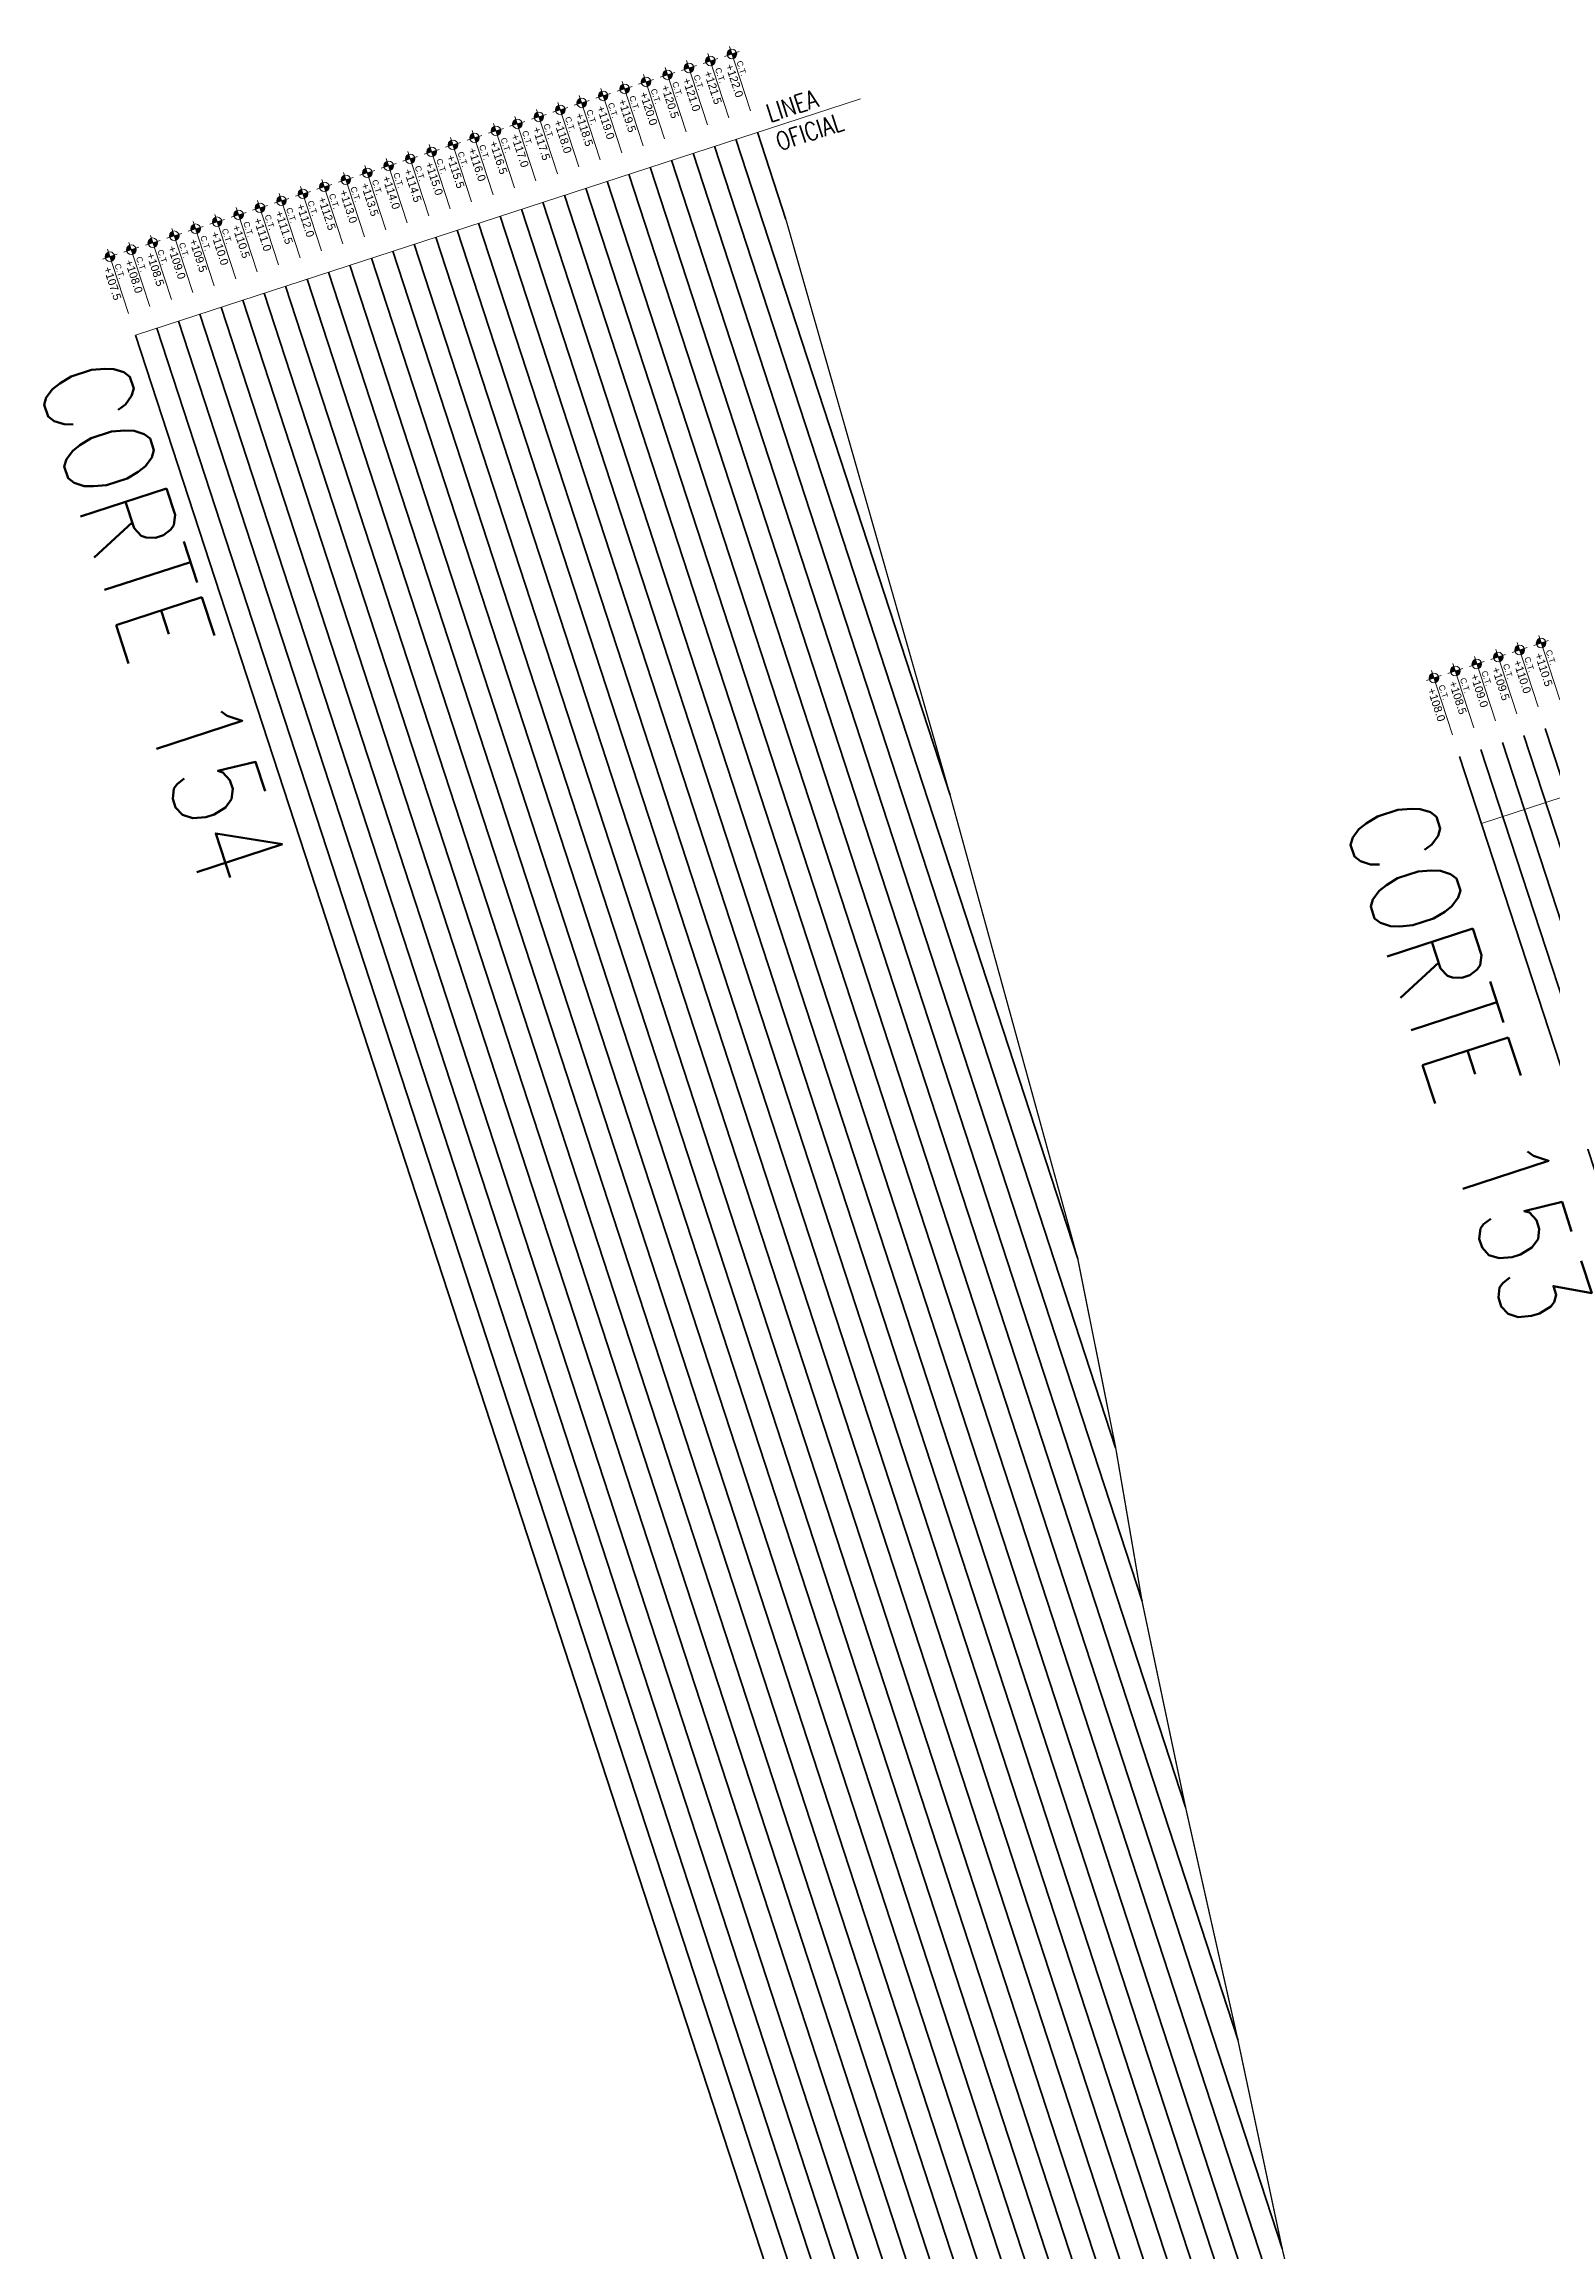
# Model space of a CAD drawing. Header units: metres. Extents: x 733085 to 734585, y 6084499 to 6087418.
# Drawn here: x 733239.16 to 733272.58, y 6086805.64 to 6086854.58 of the extents above; entities that cross this region are included whole.
import ezdxf
from ezdxf.enums import TextEntityAlignment as Align

# ---------------------------------------------------------------- set-up
doc = ezdxf.new("R2010")
doc.units = ezdxf.units.M
doc.header["$LTSCALE"] = 5
doc.header["$MEASUREMENT"] = 0
doc.layers.get('0').update_dxf_attribs({"color": 30})
doc.layers.add('_AUX', color=210, linetype='Continuous', lineweight=18, plot=False)
for name, color, linetype, lineweight in [('A-ELEV-MBE1', 7, 'Continuous', 35), ('U-ANNO-SYMB', 3, 'Continuous', 18), ('U-ANNO-TEXT', 3, 'Continuous', 18)]:
    doc.layers.add(name, color=color, linetype=linetype, lineweight=lineweight)
doc.styles.add('E-ARIAL', font='arial.ttf')
doc.styles.add('E-ROMANS', font='romans.shx', dxfattribs={"width": 0.8})

# ---------------------------------------------------------------- blocks, each defined once
blk = doc.blocks.new('*U18')
at = {"lineweight": 0}
h = blk.add_hatch(color=256, dxfattribs=at)
edge = h.paths.add_edge_path()
edge.add_arc((0, 0), 200, 0, 90)
edge.add_line((0, 200), (0, 0))
edge.add_line((0, 0), (200, 0))
edge = h.paths.add_edge_path()
edge.add_line((0, 0), (-200, 0))
edge.add_arc((0, 0), 200, 180, 270)
edge.add_line((0, -200), (0, 0))
for p, q in [((2500, 0), (-325, 0)), ((0, 325), (0, -325))]:
    blk.add_line(p, q)
blk.add_circle((0, 0), 200)
at = {"style": 'E-ARIAL'}
blk.add_attdef('LEVEL', text='', height=250, dxfattribs=at).set_placement((371, 0), align=Align.BOTTOM_LEFT)
blk.add_attdef('HEIGHT', text='', height=250, dxfattribs=at).set_placement((371, -75), align=Align.TOP_LEFT)

msp = doc.modelspace()

# ---------------------------------------------------------------- linework, layer by layer
at = {"layer": '_AUX', "ltscale": 0.05}
for points in [[(733241.186, 6086848.125), (733257.253, 6086853.367)], [(733271.016, 6086837.297), (733283.28, 6086841.298)]]:
    msp.add_lwpolyline(points, dxfattribs=at)
at = {"layer": 'A-ELEV-MBE1', "color": 252}
for p, q in [((733259.242, 6086837.921), (733254.496, 6086852.468)), ((733255.604, 6086850.685), (733254.971, 6086852.623)), ((733263.495, 6086820.051), (733253.07, 6086852.002)), ((733262.911, 6086823.451), (733253.545, 6086852.157)), ((733262.071, 6086827.638), (733254.021, 6086852.313)), ((733266.601, 6086805.694), (733251.644, 6086851.537)), ((733265.623, 6086810.304), (733252.119, 6086851.692)), ((733264.459, 6086815.482), (733252.595, 6086851.847)), ((733271.753, 6086783.455), (733249.743, 6086850.917)), ((733269.144, 6086793.062), (733250.218, 6086851.072)), ((733268.694, 6086796.054), (733250.693, 6086851.227)), ((733267.964, 6086799.902), (733251.169, 6086851.382)), ((733308.095, 6086667.228), (733248.317, 6086850.452)), ((733307.77, 6086669.837), (733248.792, 6086850.607)), ((733307.456, 6086672.411), (733249.267, 6086850.762)), ((733309.067, 6086659.413), (733246.891, 6086849.986)), ((733308.744, 6086662.016), (733247.366, 6086850.141)), ((733308.42, 6086664.622), (733247.841, 6086850.296)), ((733309.849, 6086652.181), (733245.465, 6086849.521)), ((733309.637, 6086654.442), (733245.94, 6086849.676)), ((733309.384, 6086656.831), (733246.415, 6086849.831)), ((733311.52, 6086642.223), (733244.039, 6086849.056)), ((733310.78, 6086646.102), (733244.514, 6086849.211)), ((733310.075, 6086649.877), (733244.989, 6086849.366)), ((733313.65, 6086630.86), (733242.613, 6086848.591)), ((733312.973, 6086634.547), (733243.088, 6086848.746)), ((733312.252, 6086638.369), (733243.563, 6086848.901)), ((733319.876, 6086606.939), (733241.186, 6086848.125)), ((733315.732, 6086621.252), (733241.662, 6086848.28)), ((733314.947, 6086625.271), (733242.137, 6086848.435)), ((733341.719, 6086625.428), (733271.958, 6086839.248)), ((733340.395, 6086631.099), (733272.433, 6086839.403)), ((733343.643, 6086614.693), (733270.531, 6086838.783)), ((733344.119, 6086614.848), (733271.007, 6086838.938)), ((733343.329, 6086618.882), (733271.482, 6086839.093))]:
    msp.add_line(p, q, dxfattribs=at)
at = {"layer": 'A-ELEV-MBE1', "ltscale": 0.15}
msp.add_lwpolyline([(733255.604, 6086850.685, 0.03, 0.03, 0), (733259.242, 6086837.921, 0.03, 0.03, 0), (733262.071, 6086827.638, 0.03, 0.03, 0), (733262.911, 6086823.451, 0.03, 0.03, 0), (733263.495, 6086820.051, 0.03, 0.03, 0), (733264.459, 6086815.482, 0.03, 0.03, 0), (733265.623, 6086810.304, 0.03, 0.03, 0), (733266.601, 6086805.694, 0.03, 0.03, 0), (733267.964, 6086799.902, 0.03, 0.03, 0)], format="xyseb", dxfattribs=at)

# ---------------------------------------------------------------- block references
at = {"layer": 'U-ANNO-SYMB', "color": 1}
ref = msp.add_blockref('*U18', (733253.929, 6086854.205), dxfattribs=dict(at, xscale=0.0005309734512920894, yscale=0.0005309734512920894, zscale=0.0005309734512920894, rotation=288.0695121838982))
ref.add_attrib('LEVEL', 'C.T.', dxfattribs={"layer": '0', "height": 0.1327, "rotation": 288.0695, "style": 'E-ARIAL'}).set_placement((733253.99, 6086854.018), align=Align.BOTTOM_LEFT)
ref.add_attrib('HEIGHT', '+121.5', dxfattribs={"layer": '0', "height": 0.1774, "rotation": 288.0695, "style": 'E-ARIAL'}).set_placement((733253.952, 6086854.005), align=Align.TOP_LEFT)
ref = msp.add_blockref('*U18', (733254.405, 6086854.36), dxfattribs=dict(at, xscale=0.0005309734512920894, yscale=0.0005309734512920894, zscale=0.0005309734512920894, rotation=288.0695121838982))
ref.add_attrib('LEVEL', 'C.T.', dxfattribs={"layer": '0', "height": 0.1327, "rotation": 288.0695, "style": 'E-ARIAL'}).set_placement((733254.466, 6086854.173), align=Align.BOTTOM_LEFT)
ref.add_attrib('HEIGHT', '+122.0', dxfattribs={"layer": '0', "height": 0.1774, "rotation": 288.0695, "style": 'E-ARIAL'}).set_placement((733254.428, 6086854.16), align=Align.TOP_LEFT)
ref = msp.add_blockref('*U18', (733252.503, 6086853.74), dxfattribs=dict(at, xscale=0.0005309734512920894, yscale=0.0005309734512920894, zscale=0.0005309734512920894, rotation=288.0695121838982))
ref.add_attrib('LEVEL', 'C.T.', dxfattribs={"layer": '0', "height": 0.1327, "rotation": 288.0695, "style": 'E-ARIAL'}).set_placement((733252.564, 6086853.552), align=Align.BOTTOM_LEFT)
ref.add_attrib('HEIGHT', '+120.0', dxfattribs={"layer": '0', "height": 0.1774, "rotation": 288.0695, "style": 'E-ARIAL'}).set_placement((733252.526, 6086853.54), align=Align.TOP_LEFT)
ref = msp.add_blockref('*U18', (733252.979, 6086853.895), dxfattribs=dict(at, xscale=0.0005309734512920894, yscale=0.0005309734512920894, zscale=0.0005309734512920894, rotation=288.0695121838982))
ref.add_attrib('LEVEL', 'C.T.', dxfattribs={"layer": '0', "height": 0.1327, "rotation": 288.0695, "style": 'E-ARIAL'}).set_placement((733253.04, 6086853.707), align=Align.BOTTOM_LEFT)
ref.add_attrib('HEIGHT', '+120.5', dxfattribs={"layer": '0', "height": 0.1774, "rotation": 288.0695, "style": 'E-ARIAL'}).set_placement((733253.002, 6086853.695), align=Align.TOP_LEFT)
ref = msp.add_blockref('*U18', (733253.454, 6086854.05), dxfattribs=dict(at, xscale=0.0005309734512920894, yscale=0.0005309734512920894, zscale=0.0005309734512920894, rotation=288.0695121838982))
ref.add_attrib('LEVEL', 'C.T.', dxfattribs={"layer": '0', "height": 0.1327, "rotation": 288.0695, "style": 'E-ARIAL'}).set_placement((733253.515, 6086853.862), align=Align.BOTTOM_LEFT)
ref.add_attrib('HEIGHT', '+121.0', dxfattribs={"layer": '0', "height": 0.1774, "rotation": 288.0695, "style": 'E-ARIAL'}).set_placement((733253.477, 6086853.85), align=Align.TOP_LEFT)
ref = msp.add_blockref('*U18', (733251.077, 6086853.274), dxfattribs=dict(at, xscale=0.0005309734512920894, yscale=0.0005309734512920894, zscale=0.0005309734512920894, rotation=288.0695121838982))
ref.add_attrib('LEVEL', 'C.T.', dxfattribs={"layer": '0', "height": 0.1327, "rotation": 288.0695, "style": 'E-ARIAL'}).set_placement((733251.138, 6086853.087), align=Align.BOTTOM_LEFT)
ref.add_attrib('HEIGHT', '+118.5', dxfattribs={"layer": '0', "height": 0.1774, "rotation": 288.0695, "style": 'E-ARIAL'}).set_placement((733251.1, 6086853.075), align=Align.TOP_LEFT)
ref = msp.add_blockref('*U18', (733251.552, 6086853.43), dxfattribs=dict(at, xscale=0.0005309734512920894, yscale=0.0005309734512920894, zscale=0.0005309734512920894, rotation=288.0695121838982))
ref.add_attrib('LEVEL', 'C.T.', dxfattribs={"layer": '0', "height": 0.1327, "rotation": 288.0695, "style": 'E-ARIAL'}).set_placement((733251.614, 6086853.242), align=Align.BOTTOM_LEFT)
ref.add_attrib('HEIGHT', '+119.0', dxfattribs={"layer": '0', "height": 0.1774, "rotation": 288.0695, "style": 'E-ARIAL'}).set_placement((733251.576, 6086853.23), align=Align.TOP_LEFT)
ref = msp.add_blockref('*U18', (733252.028, 6086853.585), dxfattribs=dict(at, xscale=0.0005309734512920894, yscale=0.0005309734512920894, zscale=0.0005309734512920894, rotation=288.0695121838982))
ref.add_attrib('LEVEL', 'C.T.', dxfattribs={"layer": '0', "height": 0.1327, "rotation": 288.0695, "style": 'E-ARIAL'}).set_placement((733252.089, 6086853.397), align=Align.BOTTOM_LEFT)
ref.add_attrib('HEIGHT', '+119.5', dxfattribs={"layer": '0', "height": 0.1774, "rotation": 288.0695, "style": 'E-ARIAL'}).set_placement((733252.051, 6086853.385), align=Align.TOP_LEFT)
ref = msp.add_blockref('*U18', (733249.176, 6086852.654), dxfattribs=dict(at, xscale=0.0005309734512920894, yscale=0.0005309734512920894, zscale=0.0005309734512920894, rotation=288.0695121838982))
ref.add_attrib('LEVEL', 'C.T.', dxfattribs={"layer": '0', "height": 0.1327, "rotation": 288.0695, "style": 'E-ARIAL'}).set_placement((733249.237, 6086852.467), align=Align.BOTTOM_LEFT)
ref.add_attrib('HEIGHT', '+116.5', dxfattribs={"layer": '0', "height": 0.1774, "rotation": 288.0695, "style": 'E-ARIAL'}).set_placement((733249.199, 6086852.454), align=Align.TOP_LEFT)
ref = msp.add_blockref('*U18', (733249.651, 6086852.809), dxfattribs=dict(at, xscale=0.0005309734512920894, yscale=0.0005309734512920894, zscale=0.0005309734512920894, rotation=288.0695121838982))
ref.add_attrib('LEVEL', 'C.T.', dxfattribs={"layer": '0', "height": 0.1327, "rotation": 288.0695, "style": 'E-ARIAL'}).set_placement((733249.712, 6086852.622), align=Align.BOTTOM_LEFT)
ref.add_attrib('HEIGHT', '+117.0', dxfattribs={"layer": '0', "height": 0.1774, "rotation": 288.0695, "style": 'E-ARIAL'}).set_placement((733249.674, 6086852.609), align=Align.TOP_LEFT)
ref = msp.add_blockref('*U18', (733250.126, 6086852.964), dxfattribs=dict(at, xscale=0.0005309734512920894, yscale=0.0005309734512920894, zscale=0.0005309734512920894, rotation=288.0695121838982))
ref.add_attrib('LEVEL', 'C.T.', dxfattribs={"layer": '0', "height": 0.1327, "rotation": 288.0695, "style": 'E-ARIAL'}).set_placement((733250.188, 6086852.777), align=Align.BOTTOM_LEFT)
ref.add_attrib('HEIGHT', '+117.5', dxfattribs={"layer": '0', "height": 0.1774, "rotation": 288.0695, "style": 'E-ARIAL'}).set_placement((733250.15, 6086852.765), align=Align.TOP_LEFT)
ref = msp.add_blockref('*U18', (733250.602, 6086853.119), dxfattribs=dict(at, xscale=0.0005309734512920894, yscale=0.0005309734512920894, zscale=0.0005309734512920894, rotation=288.0695121838982))
ref.add_attrib('LEVEL', 'C.T.', dxfattribs={"layer": '0', "height": 0.1327, "rotation": 288.0695, "style": 'E-ARIAL'}).set_placement((733250.663, 6086852.932), align=Align.BOTTOM_LEFT)
ref.add_attrib('HEIGHT', '+118.0', dxfattribs={"layer": '0', "height": 0.1774, "rotation": 288.0695, "style": 'E-ARIAL'}).set_placement((733250.625, 6086852.92), align=Align.TOP_LEFT)
ref = msp.add_blockref('*U18', (733247.75, 6086852.189), dxfattribs=dict(at, xscale=0.0005309734512920894, yscale=0.0005309734512920894, zscale=0.0005309734512920894, rotation=288.0695121838982))
ref.add_attrib('LEVEL', 'C.T.', dxfattribs={"layer": '0', "height": 0.1327, "rotation": 288.0695, "style": 'E-ARIAL'}).set_placement((733247.811, 6086852.001), align=Align.BOTTOM_LEFT)
ref.add_attrib('HEIGHT', '+115.0', dxfattribs={"layer": '0', "height": 0.1774, "rotation": 288.0695, "style": 'E-ARIAL'}).set_placement((733247.773, 6086851.989), align=Align.TOP_LEFT)
ref = msp.add_blockref('*U18', (733248.225, 6086852.344), dxfattribs=dict(at, xscale=0.0005309734512920894, yscale=0.0005309734512920894, zscale=0.0005309734512920894, rotation=288.0695121838982))
ref.add_attrib('LEVEL', 'C.T.', dxfattribs={"layer": '0', "height": 0.1327, "rotation": 288.0695, "style": 'E-ARIAL'}).set_placement((733248.286, 6086852.157), align=Align.BOTTOM_LEFT)
ref.add_attrib('HEIGHT', '+115.5', dxfattribs={"layer": '0', "height": 0.1774, "rotation": 288.0695, "style": 'E-ARIAL'}).set_placement((733248.248, 6086852.144), align=Align.TOP_LEFT)
ref = msp.add_blockref('*U18', (733248.7, 6086852.499), dxfattribs=dict(at, xscale=0.0005309734512920894, yscale=0.0005309734512920894, zscale=0.0005309734512920894, rotation=288.0695121838982))
ref.add_attrib('LEVEL', 'C.T.', dxfattribs={"layer": '0', "height": 0.1327, "rotation": 288.0695, "style": 'E-ARIAL'}).set_placement((733248.762, 6086852.312), align=Align.BOTTOM_LEFT)
ref.add_attrib('HEIGHT', '+116.0', dxfattribs={"layer": '0', "height": 0.1774, "rotation": 288.0695, "style": 'E-ARIAL'}).set_placement((733248.724, 6086852.299), align=Align.TOP_LEFT)
ref = msp.add_blockref('*U18', (733246.324, 6086851.724), dxfattribs=dict(at, xscale=0.0005309734512920894, yscale=0.0005309734512920894, zscale=0.0005309734512920894, rotation=288.0695121838982))
ref.add_attrib('LEVEL', 'C.T.', dxfattribs={"layer": '0', "height": 0.1327, "rotation": 288.0695, "style": 'E-ARIAL'}).set_placement((733246.385, 6086851.536), align=Align.BOTTOM_LEFT)
ref.add_attrib('HEIGHT', '+113.5', dxfattribs={"layer": '0', "height": 0.1774, "rotation": 288.0695, "style": 'E-ARIAL'}).set_placement((733246.347, 6086851.524), align=Align.TOP_LEFT)
ref = msp.add_blockref('*U18', (733246.799, 6086851.879), dxfattribs=dict(at, xscale=0.0005309734512920894, yscale=0.0005309734512920894, zscale=0.0005309734512920894, rotation=288.0695121838982))
ref.add_attrib('LEVEL', 'C.T.', dxfattribs={"layer": '0', "height": 0.1327, "rotation": 288.0695, "style": 'E-ARIAL'}).set_placement((733246.86, 6086851.691), align=Align.BOTTOM_LEFT)
ref.add_attrib('HEIGHT', '+114.0', dxfattribs={"layer": '0', "height": 0.1774, "rotation": 288.0695, "style": 'E-ARIAL'}).set_placement((733246.822, 6086851.679), align=Align.TOP_LEFT)
ref = msp.add_blockref('*U18', (733247.274, 6086852.034), dxfattribs=dict(at, xscale=0.0005309734512920894, yscale=0.0005309734512920894, zscale=0.0005309734512920894, rotation=288.0695121838982))
ref.add_attrib('LEVEL', 'C.T.', dxfattribs={"layer": '0', "height": 0.1327, "rotation": 288.0695, "style": 'E-ARIAL'}).set_placement((733247.336, 6086851.846), align=Align.BOTTOM_LEFT)
ref.add_attrib('HEIGHT', '+114.5', dxfattribs={"layer": '0', "height": 0.1774, "rotation": 288.0695, "style": 'E-ARIAL'}).set_placement((733247.298, 6086851.834), align=Align.TOP_LEFT)
ref = msp.add_blockref('*U18', (733244.898, 6086851.258), dxfattribs=dict(at, xscale=0.0005309734512920894, yscale=0.0005309734512920894, zscale=0.0005309734512920894, rotation=288.0695121838982))
ref.add_attrib('LEVEL', 'C.T.', dxfattribs={"layer": '0', "height": 0.1327, "rotation": 288.0695, "style": 'E-ARIAL'}).set_placement((733244.959, 6086851.071), align=Align.BOTTOM_LEFT)
ref.add_attrib('HEIGHT', '+112.0', dxfattribs={"layer": '0', "height": 0.1774, "rotation": 288.0695, "style": 'E-ARIAL'}).set_placement((733244.921, 6086851.059), align=Align.TOP_LEFT)
ref = msp.add_blockref('*U18', (733245.373, 6086851.413), dxfattribs=dict(at, xscale=0.0005309734512920894, yscale=0.0005309734512920894, zscale=0.0005309734512920894, rotation=288.0695121838982))
ref.add_attrib('LEVEL', 'C.T.', dxfattribs={"layer": '0', "height": 0.1327, "rotation": 288.0695, "style": 'E-ARIAL'}).set_placement((733245.434, 6086851.226), align=Align.BOTTOM_LEFT)
ref.add_attrib('HEIGHT', '+112.5', dxfattribs={"layer": '0', "height": 0.1774, "rotation": 288.0695, "style": 'E-ARIAL'}).set_placement((733245.396, 6086851.214), align=Align.TOP_LEFT)
ref = msp.add_blockref('*U18', (733245.848, 6086851.569), dxfattribs=dict(at, xscale=0.0005309734512920894, yscale=0.0005309734512920894, zscale=0.0005309734512920894, rotation=288.0695121838982))
ref.add_attrib('LEVEL', 'C.T.', dxfattribs={"layer": '0', "height": 0.1327, "rotation": 288.0695, "style": 'E-ARIAL'}).set_placement((733245.91, 6086851.381), align=Align.BOTTOM_LEFT)
ref.add_attrib('HEIGHT', '+113.0', dxfattribs={"layer": '0', "height": 0.1774, "rotation": 288.0695, "style": 'E-ARIAL'}).set_placement((733245.872, 6086851.369), align=Align.TOP_LEFT)
ref = msp.add_blockref('*U18', (733243.472, 6086850.793), dxfattribs=dict(at, xscale=0.0005309734512920894, yscale=0.0005309734512920894, zscale=0.0005309734512920894, rotation=288.0695121838982))
ref.add_attrib('LEVEL', 'C.T.', dxfattribs={"layer": '0', "height": 0.1327, "rotation": 288.0695, "style": 'E-ARIAL'}).set_placement((733243.533, 6086850.606), align=Align.BOTTOM_LEFT)
ref.add_attrib('HEIGHT', '+110.5', dxfattribs={"layer": '0', "height": 0.1774, "rotation": 288.0695, "style": 'E-ARIAL'}).set_placement((733243.495, 6086850.593), align=Align.TOP_LEFT)
ref = msp.add_blockref('*U18', (733243.947, 6086850.948), dxfattribs=dict(at, xscale=0.0005309734512920894, yscale=0.0005309734512920894, zscale=0.0005309734512920894, rotation=288.0695121838982))
ref.add_attrib('LEVEL', 'C.T.', dxfattribs={"layer": '0', "height": 0.1327, "rotation": 288.0695, "style": 'E-ARIAL'}).set_placement((733244.008, 6086850.761), align=Align.BOTTOM_LEFT)
ref.add_attrib('HEIGHT', '+111.0', dxfattribs={"layer": '0', "height": 0.1774, "rotation": 288.0695, "style": 'E-ARIAL'}).set_placement((733243.97, 6086850.748), align=Align.TOP_LEFT)
ref = msp.add_blockref('*U18', (733244.422, 6086851.103), dxfattribs=dict(at, xscale=0.0005309734512920894, yscale=0.0005309734512920894, zscale=0.0005309734512920894, rotation=288.0695121838982))
ref.add_attrib('LEVEL', 'C.T.', dxfattribs={"layer": '0', "height": 0.1327, "rotation": 288.0695, "style": 'E-ARIAL'}).set_placement((733244.484, 6086850.916), align=Align.BOTTOM_LEFT)
ref.add_attrib('HEIGHT', '+111.5', dxfattribs={"layer": '0', "height": 0.1774, "rotation": 288.0695, "style": 'E-ARIAL'}).set_placement((733244.446, 6086850.904), align=Align.TOP_LEFT)
ref = msp.add_blockref('*U18', (733242.046, 6086850.328), dxfattribs=dict(at, xscale=0.0005309734512920894, yscale=0.0005309734512920894, zscale=0.0005309734512920894, rotation=288.0695121838982))
ref.add_attrib('LEVEL', 'C.T.', dxfattribs={"layer": '0', "height": 0.1327, "rotation": 288.0695, "style": 'E-ARIAL'}).set_placement((733242.107, 6086850.14), align=Align.BOTTOM_LEFT)
ref.add_attrib('HEIGHT', '+109.0', dxfattribs={"layer": '0', "height": 0.1774, "rotation": 288.0695, "style": 'E-ARIAL'}).set_placement((733242.069, 6086850.128), align=Align.TOP_LEFT)
ref = msp.add_blockref('*U18', (733242.521, 6086850.483), dxfattribs=dict(at, xscale=0.0005309734512920894, yscale=0.0005309734512920894, zscale=0.0005309734512920894, rotation=288.0695121838982))
ref.add_attrib('LEVEL', 'C.T.', dxfattribs={"layer": '0', "height": 0.1327, "rotation": 288.0695, "style": 'E-ARIAL'}).set_placement((733242.582, 6086850.296), align=Align.BOTTOM_LEFT)
ref.add_attrib('HEIGHT', '+109.5', dxfattribs={"layer": '0', "height": 0.1774, "rotation": 288.0695, "style": 'E-ARIAL'}).set_placement((733242.544, 6086850.283), align=Align.TOP_LEFT)
ref = msp.add_blockref('*U18', (733242.996, 6086850.638), dxfattribs=dict(at, xscale=0.0005309734512920894, yscale=0.0005309734512920894, zscale=0.0005309734512920894, rotation=288.0695121838982))
ref.add_attrib('LEVEL', 'C.T.', dxfattribs={"layer": '0', "height": 0.1327, "rotation": 288.0695, "style": 'E-ARIAL'}).set_placement((733243.058, 6086850.451), align=Align.BOTTOM_LEFT)
ref.add_attrib('HEIGHT', '+110.0', dxfattribs={"layer": '0', "height": 0.1774, "rotation": 288.0695, "style": 'E-ARIAL'}).set_placement((733243.02, 6086850.438), align=Align.TOP_LEFT)
ref = msp.add_blockref('*U18', (733240.62, 6086849.863), dxfattribs=dict(at, xscale=0.0005309734512920894, yscale=0.0005309734512920894, zscale=0.0005309734512920894, rotation=288.0695121838982))
ref.add_attrib('LEVEL', 'C.T.', dxfattribs={"layer": '0', "height": 0.1327, "rotation": 288.0695, "style": 'E-ARIAL'}).set_placement((733240.681, 6086849.675), align=Align.BOTTOM_LEFT)
ref.add_attrib('HEIGHT', '+107.5', dxfattribs={"layer": '0', "height": 0.1774, "rotation": 288.0695, "style": 'E-ARIAL'}).set_placement((733240.643, 6086849.663), align=Align.TOP_LEFT)
ref = msp.add_blockref('*U18', (733241.095, 6086850.018), dxfattribs=dict(at, xscale=0.0005309734512920894, yscale=0.0005309734512920894, zscale=0.0005309734512920894, rotation=288.0695121838982))
ref.add_attrib('LEVEL', 'C.T.', dxfattribs={"layer": '0', "height": 0.1327, "rotation": 288.0695, "style": 'E-ARIAL'}).set_placement((733241.156, 6086849.83), align=Align.BOTTOM_LEFT)
ref.add_attrib('HEIGHT', '+108.0', dxfattribs={"layer": '0', "height": 0.1774, "rotation": 288.0695, "style": 'E-ARIAL'}).set_placement((733241.118, 6086849.818), align=Align.TOP_LEFT)
ref = msp.add_blockref('*U18', (733241.57, 6086850.173), dxfattribs=dict(at, xscale=0.0005309734512920894, yscale=0.0005309734512920894, zscale=0.0005309734512920894, rotation=288.0695121838982))
ref.add_attrib('LEVEL', 'C.T.', dxfattribs={"layer": '0', "height": 0.1327, "rotation": 288.0695, "style": 'E-ARIAL'}).set_placement((733241.631, 6086849.985), align=Align.BOTTOM_LEFT)
ref.add_attrib('HEIGHT', '+108.5', dxfattribs={"layer": '0', "height": 0.1774, "rotation": 288.0695, "style": 'E-ARIAL'}).set_placement((733241.594, 6086849.973), align=Align.TOP_LEFT)
ref = msp.add_blockref('*U18', (733271.391, 6086840.985), dxfattribs=dict(at, xscale=0.0005309734512920894, yscale=0.0005309734512920894, zscale=0.0005309734512920894, rotation=288.0695121838982))
ref.add_attrib('LEVEL', 'C.T.', dxfattribs={"layer": '0', "height": 0.1327, "rotation": 288.0695, "style": 'E-ARIAL'}).set_placement((733271.452, 6086840.798), align=Align.BOTTOM_LEFT)
ref.add_attrib('HEIGHT', '+109.5', dxfattribs={"layer": '0', "height": 0.1774, "rotation": 288.0695, "style": 'E-ARIAL'}).set_placement((733271.414, 6086840.786), align=Align.TOP_LEFT)
ref = msp.add_blockref('*U18', (733271.866, 6086841.141), dxfattribs=dict(at, xscale=0.0005309734512920894, yscale=0.0005309734512920894, zscale=0.0005309734512920894, rotation=288.0695121838982))
ref.add_attrib('LEVEL', 'C.T.', dxfattribs={"layer": '0', "height": 0.1327, "rotation": 288.0695, "style": 'E-ARIAL'}).set_placement((733271.927, 6086840.953), align=Align.BOTTOM_LEFT)
ref.add_attrib('HEIGHT', '+110.0', dxfattribs={"layer": '0', "height": 0.1774, "rotation": 288.0695, "style": 'E-ARIAL'}).set_placement((733271.889, 6086840.941), align=Align.TOP_LEFT)
ref = msp.add_blockref('*U18', (733272.341, 6086841.296), dxfattribs=dict(at, xscale=0.0005309734512920894, yscale=0.0005309734512920894, zscale=0.0005309734512920894, rotation=288.0695121838982))
ref.add_attrib('LEVEL', 'C.T.', dxfattribs={"layer": '0', "height": 0.1327, "rotation": 288.0695, "style": 'E-ARIAL'}).set_placement((733272.403, 6086841.108), align=Align.BOTTOM_LEFT)
ref.add_attrib('HEIGHT', '+110.5', dxfattribs={"layer": '0', "height": 0.1774, "rotation": 288.0695, "style": 'E-ARIAL'}).set_placement((733272.365, 6086841.096), align=Align.TOP_LEFT)
ref = msp.add_blockref('*U18', (733269.965, 6086840.52), dxfattribs=dict(at, xscale=0.0005309734512920894, yscale=0.0005309734512920894, zscale=0.0005309734512920894, rotation=288.0695121838982))
ref.add_attrib('LEVEL', 'C.T.', dxfattribs={"layer": '0', "height": 0.1327, "rotation": 288.0695, "style": 'E-ARIAL'}).set_placement((733270.026, 6086840.333), align=Align.BOTTOM_LEFT)
ref.add_attrib('HEIGHT', '+108.0', dxfattribs={"layer": '0', "height": 0.1774, "rotation": 288.0695, "style": 'E-ARIAL'}).set_placement((733269.988, 6086840.32), align=Align.TOP_LEFT)
ref = msp.add_blockref('*U18', (733270.44, 6086840.675), dxfattribs=dict(at, xscale=0.0005309734512920894, yscale=0.0005309734512920894, zscale=0.0005309734512920894, rotation=288.0695121838982))
ref.add_attrib('LEVEL', 'C.T.', dxfattribs={"layer": '0', "height": 0.1327, "rotation": 288.0695, "style": 'E-ARIAL'}).set_placement((733270.501, 6086840.488), align=Align.BOTTOM_LEFT)
ref.add_attrib('HEIGHT', '+108.5', dxfattribs={"layer": '0', "height": 0.1774, "rotation": 288.0695, "style": 'E-ARIAL'}).set_placement((733270.463, 6086840.476), align=Align.TOP_LEFT)
ref = msp.add_blockref('*U18', (733270.915, 6086840.83), dxfattribs=dict(at, xscale=0.0005309734512920894, yscale=0.0005309734512920894, zscale=0.0005309734512920894, rotation=288.0695121838982))
ref.add_attrib('LEVEL', 'C.T.', dxfattribs={"layer": '0', "height": 0.1327, "rotation": 288.0695, "style": 'E-ARIAL'}).set_placement((733270.977, 6086840.643), align=Align.BOTTOM_LEFT)
ref.add_attrib('HEIGHT', '+109.0', dxfattribs={"layer": '0', "height": 0.1774, "rotation": 288.0695, "style": 'E-ARIAL'}).set_placement((733270.939, 6086840.631), align=Align.TOP_LEFT)

# ---------------------------------------------------------------- texts
at = {"layer": 'U-ANNO-TEXT', "attachment_point": 7, "style": 'E-ROMANS'}
for s, insert, char_height, rotation in [('LINEA\\POFICIAL', (733255.462, 6086852.207), 0.4, 18.0695), ('CORTE 154', (733238.971, 6086847.166), 2, 288.0695), ('CORTE 153', (733267.926, 6086837.407), 2, 288.0695)]:
    msp.add_mtext(s, dxfattribs=dict(at, insert=insert, char_height=char_height, rotation=rotation))

doc.saveas('drawing.dxf')
